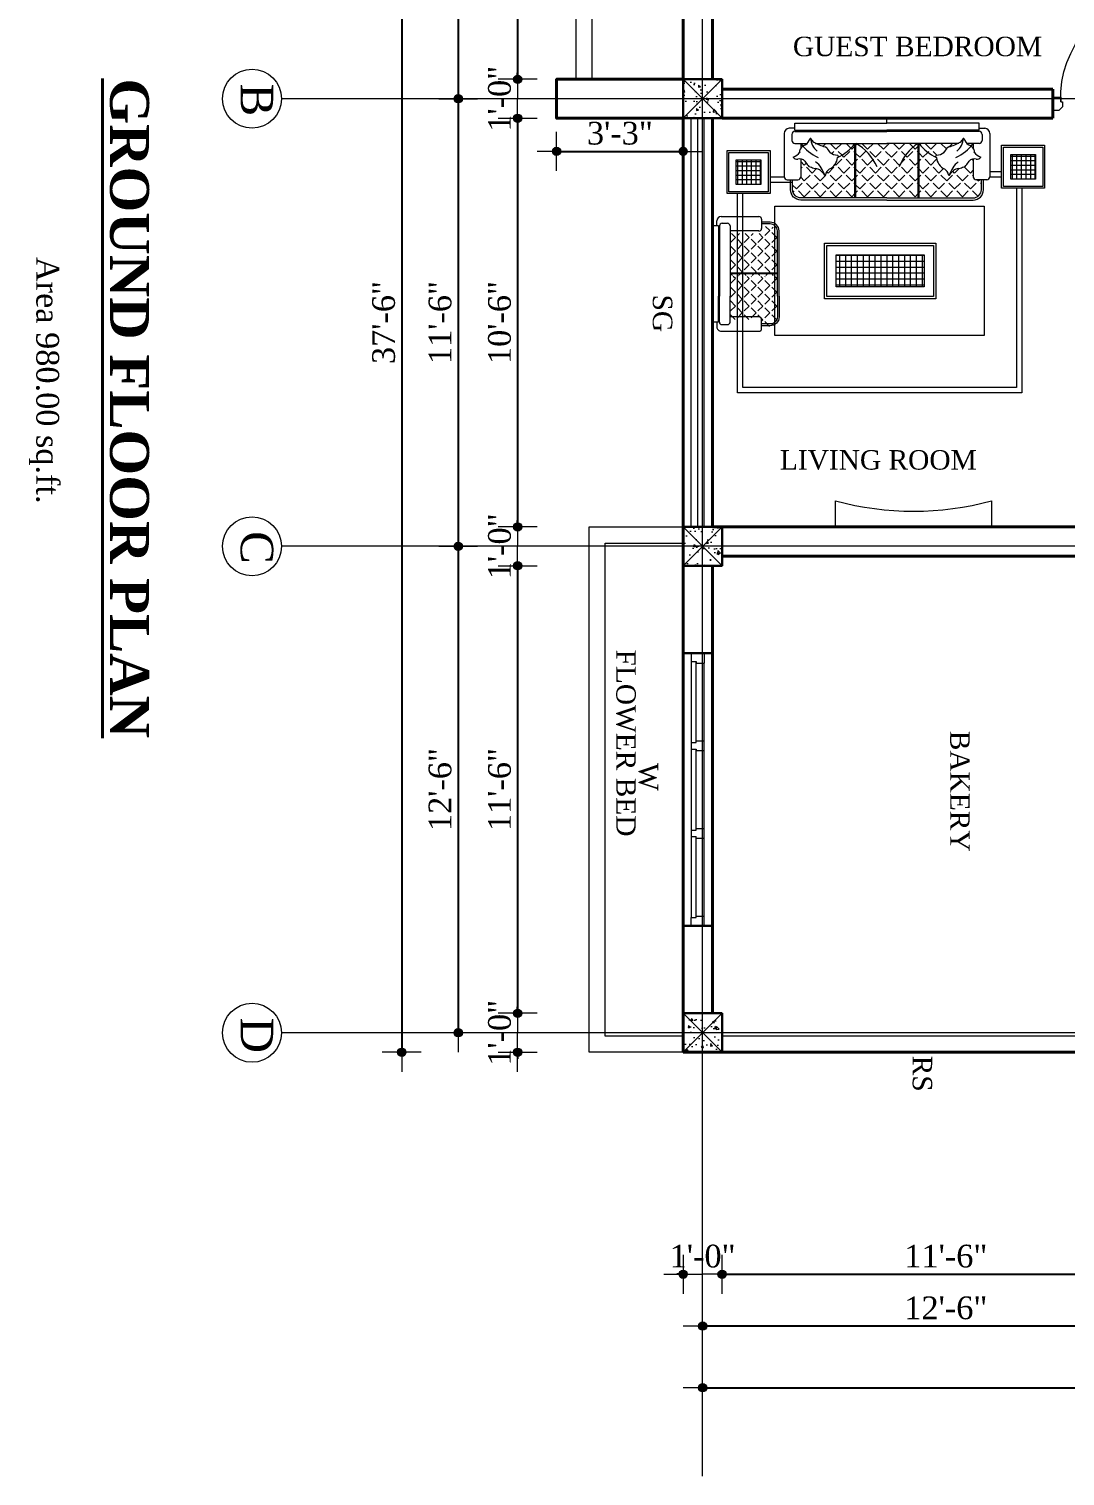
# Model space of a CAD drawing. Header units: inches. Extents: x 897 to 49934, y -34925 to -18564.
# Drawn here: x 3523.9 to 3843.2, y -24612.7 to -24166.5 of the extents above; entities that cross this region are included whole.
import ezdxf

# ---------------------------------------------------------------- set-up
doc = ezdxf.new("R2010")
doc.units = ezdxf.units.IN
doc.header["$LTSCALE"] = 35
doc.header["$MEASUREMENT"] = 0
doc.header["$PDMODE"] = 34
for name, color, linetype, lineweight in [('SES- Door&Window', 21, 'Continuous', 15), ('SES-DIMENSION', 142, 'Continuous', 13), ('SES-Furniture', 45, 'Continuous', 5), ('SES-HACTH', 8, 'Continuous', 13), ('SES-REBARS', 1, 'Continuous', 40), ('SES-Set Back Line', 2, 'Continuous', 15), ('SES-Staircase', 134, 'Continuous', 13), ('SES-TEXT', 3, 'Continuous', 20), ('SES-TitleText', 7, 'Continuous', 40), ('SES-Wall Plan', 6, 'Continuous', 30)]:
    doc.layers.add(name, color=color, linetype=linetype, lineweight=lineweight)
doc.styles.add('7 INCH', font='times.ttf', dxfattribs={"height": 7})
doc.styles.add('SES-ARAIL', font='times.ttf', dxfattribs={"height": 6})
doc.styles.add('SES-Title Text', font='times.ttf', dxfattribs={"height": 10})
doc.linetypes.add('ZIGZAG', pattern='A,0.0001,-0.2,[131,ltypeshp.shx,S=0.2,R=0,X=-0.2,Y=0],-0.4,[131,ltypeshp.shx,S=0.2,R=180,X=0.2,Y=0],-0.2', length=0.8001)
doc.dimstyles.new('7 INCH', dxfattribs={"dimscale": 0, "dimtxt": 7, "dimasz": 1, "dimexe": 2, "dimexo": 9, "dimgap": 2, "dimtad": 1, "dimdec": 0, "dimzin": 3, "dimdsep": 46, "dimlunit": 4, "dimtxsty": '7 INCH', "dimblk": 'DIM', "dimcen": 3, "dimdle": 3, "dimse1": 1, "dimse2": 1, "dimclrd": 256, "dimclre": 256, "dimclrt": 7, "dimadec": 1, "dimazin": 2, "dimtfac": 1, "dimtdec": 0, "dimtix": 1, "dimtofl": 0, "dimtmove": 2, "dimatfit": 3, "dimldrblk": 'ARW', "dimfxl": 2, "dimfrac": 2, "dimtolj": 2, "dimtzin": 0, "dimarcsym": 0})

# ---------------------------------------------------------------- blocks, each defined once
blk = doc.blocks.new('c11')
at = {"layer": 'SES-HACTH', "linetype": 'ByBlock'}
h = blk.add_hatch(dxfattribs=at)
h.set_pattern_fill('AR-CONC', color=256)
h.set_pattern_definition([(50, (-20422.33, 19414.4167), (7.1726018, -0.6275213), [0.75, -8.25]), (355, (-20422.33, 19414.417), (-1.3875133, 7.5219213), [0.6, -6.6]), (100.451444, (-20421.732, 19414.3644), (5.7850885, 6.8943999), [0.637402, -7.0114211]), (46.1842, (-20422.33, 19416.417), (10.6724133, -1.6551928), [1.125, -12.375]), (96.635635, (-20421.441, 19416.279), (9.3466195, 9.741186), [0.9561034, -10.5171376]), (351.184164, (-20422.33, 19416.417), (9.3466195, 9.741186), [0.9, -9.9]), (21, (-20421.33, 19415.9167), (5.9690705, -4.0261889), [0.75, -8.25]), (326, (-20421.33, 19415.917), (2.4331533, 7.2515005), [0.6, -6.6]), (71.451445, (-20420.8325, 19415.581), (8.4022238, 3.2253115), [0.6374019, -7.0114211]), (37.5, (-20422.33, 19414.4167), (0.12159855, 3.32893854), [0, -6.52, 0, -6.7, 0, -6.625]), (7.5, (-20422.33, 19414.4167), (2.63069537, 3.9441171), [0, -3.82, 0, -6.37, 0, -2.525]), (327.5, (-20424.56, 19414.4167), (5.33822436, -0.22554872), [0, -2.5, 0, -7.8, 0, -10.35]), (317.5, (-20425.56, 19414.4167), (5.8318617, 1.0010498), [0, -3.25, 0, -5.18, 0, -7.35])])
h.paths.add_polyline_path([(-6, 6), (-6, -6), (6, -6), (6, 6)])
for p, q in [((-6, 6), (6, -6)), ((6, 6), (-6, -6))]:
    blk.add_line(p, q, dxfattribs=at)
at = {"layer": 'SES-Wall Plan', "linetype": 'ByBlock'}
blk.add_lwpolyline([(-6, 6), (6, 6), (6, -6), (-6, -6)], close=True, dxfattribs=at)
blk = doc.blocks.new('6H')
at = {"layer": 'SES- Door&Window'}
for p, q in [((-78, -2.5), (-75.5, -2.5)), ((-75.5, -2.5), (3.5, -2.5)), ((-75.5, -2.5), (-75.5, -4)), ((-75.5, -4), (-75, -4)), ((-50.5, -4), (-75.5, -4)), ((-75, -4), (-75, -6.5)), ((-51, -4), (-51, -6.5)), ((-50.5, -2.5), (-50.5, -4)), ((-48.5, -2.5), (-48.5, -4)), ((-48.5, -4), (-48, -4)), ((-23.5, -4), (-48.5, -4)), ((-48, -4), (-48, -6.5)), ((-24, -4), (-24, -6.5)), ((-23.5, -4), (-24, -4)), ((-23.5, -2.5), (-23.5, -4)), ((-21.5, -2.5), (-21.5, -4)), ((3, -4), (-21.5, -4)), ((-21, -4), (-21, -6.5)), ((3, -4), (3, -6.5)), ((3.5, -4), (3, -4)), ((6, -2.5), (3.5, -2.5)), ((3.5, -2.5), (3.5, -4)), ((-78, -6.5), (-75, -6.5)), ((3, -6.5), (-75, -6.5)), ((6, -6.5), (3, -6.5))]:
    blk.add_line(p, q, dxfattribs=at)
at = {"layer": 'SES-Wall Plan'}
for p, q in [((-78, -9), (-78, 0)), ((-78, -9), (-78, 0)), ((6, -9), (6, 0))]:
    blk.add_line(p, q, dxfattribs=at)
blk.add_lwpolyline([(6, 0), (-78, 0), (-78, -9), (6, -9)], close=True, dxfattribs=at)
blk = doc.blocks.new('DIM')
at = {"layer": 'SES-DIMENSION'}
h = blk.add_hatch(color=256, dxfattribs=at)
h.paths.add_polyline_path([(0, 1.28), (0, 0), (1.28, 0, 0.414214)])
h.paths.add_polyline_path([(1.28, 0), (0, 0), (0, -1.28, 0.414214)])
h.paths.add_polyline_path([(0, 0), (-1.28, 0, 0.414214), (0, -1.28)])
h.paths.add_polyline_path([(0, 1.28, 0.414214), (-1.28, 0), (0, 0)])
for p, q in [((0, 6), (0, -6)), ((-6, 0), (6, 0))]:
    blk.add_line(p, q, dxfattribs=at)
blk.add_circle((0, 0), 1.28, dxfattribs=at)
blk = doc.blocks.new('*D1210')
at = {"layer": 'Defpoints', "color": 0, "linetype": 'ByBlock', "transparency": 16777216}
for p in [(3725.49, -24043.98), (3674.49, -24181.98), (3725.49, -24181.98)]:
    blk.add_point(p, dxfattribs=at)
at = {"layer": 'SES-DIMENSION', "linetype": 'ByBlock', "lineweight": -2, "transparency": 16777216}
blk.add_line((3674.49, -24044.98), (3674.49, -24180.98), dxfattribs=at)
for p, rotation in [((3674.49, -24043.98), 90), ((3674.49, -24181.98), 270)]:
    blk.add_blockref('DIM', p, dxfattribs=dict(at, rotation=rotation))
at = {"layer": 'SES-DIMENSION', "color": 7, "linetype": 'ByBlock', "transparency": 16777216, "insert": (3668.93, -24112.98), "char_height": 7, "attachment_point": 5, "rotation": 90, "style": '7 INCH'}
blk.add_mtext('\\A2;11\'-6"', dxfattribs=at)
blk = doc.blocks.new('ARW')
at = {"layer": 'SES-DIMENSION'}
blk.add_lwpolyline([(10, 0, 0, 6, 0), (0, 0, 0, 0, 0), (10, 0, 0, 0, 0)], format="xyseb", dxfattribs=at)
blk = doc.blocks.new('*D1211')
at = {"layer": 'Defpoints', "color": 0, "linetype": 'ByBlock', "transparency": 16777216}
for p in [(3725.49, -24181.98), (3674.49, -24193.98), (3725.49, -24193.98)]:
    blk.add_point(p, dxfattribs=at)
at = {"layer": 'SES-DIMENSION', "linetype": 'ByBlock', "lineweight": -2, "transparency": 16777216}
for p, q in [((3674.49, -24180.98), (3674.49, -24179.98)), ((3674.49, -24194.98), (3674.49, -24195.98))]:
    blk.add_line(p, q, dxfattribs=at)
for p, rotation in [((3674.49, -24181.98), 270), ((3674.49, -24193.98), 90)]:
    blk.add_blockref('DIM', p, dxfattribs=dict(at, rotation=rotation))
at = {"layer": 'SES-DIMENSION', "color": 7, "linetype": 'ByBlock', "transparency": 16777216, "insert": (3668.93, -24187.98), "char_height": 7, "attachment_point": 5, "rotation": 90, "style": '7 INCH'}
blk.add_mtext('\\A2;1\'-0"', dxfattribs=at)
blk = doc.blocks.new('*D1212')
at = {"layer": 'Defpoints', "color": 0, "linetype": 'ByBlock', "transparency": 16777216}
for p in [(3725.49, -24193.98), (3674.49, -24319.98), (3728.49, -24319.98)]:
    blk.add_point(p, dxfattribs=at)
at = {"layer": 'SES-DIMENSION', "linetype": 'ByBlock', "lineweight": -2, "transparency": 16777216}
blk.add_line((3674.49, -24194.98), (3674.49, -24318.98), dxfattribs=at)
for p, rotation in [((3674.49, -24193.98), 90), ((3674.49, -24319.98), 270)]:
    blk.add_blockref('DIM', p, dxfattribs=dict(at, rotation=rotation))
at = {"layer": 'SES-DIMENSION', "color": 7, "linetype": 'ByBlock', "transparency": 16777216, "insert": (3668.93, -24256.98), "char_height": 7, "attachment_point": 5, "rotation": 90, "style": '7 INCH'}
blk.add_mtext('\\A2;10\'-6"', dxfattribs=at)
blk = doc.blocks.new('*D1213')
at = {"layer": 'Defpoints', "color": 0, "linetype": 'ByBlock', "transparency": 16777216}
for p in [(3728.49, -24319.98), (3674.49, -24331.98), (3725.49, -24331.98)]:
    blk.add_point(p, dxfattribs=at)
at = {"layer": 'SES-DIMENSION', "linetype": 'ByBlock', "lineweight": -2, "transparency": 16777216}
for p, q in [((3674.49, -24318.98), (3674.49, -24317.98)), ((3674.49, -24332.98), (3674.49, -24333.98))]:
    blk.add_line(p, q, dxfattribs=at)
for p, rotation in [((3674.49, -24319.98), 270), ((3674.49, -24331.98), 90)]:
    blk.add_blockref('DIM', p, dxfattribs=dict(at, rotation=rotation))
at = {"layer": 'SES-DIMENSION', "color": 7, "linetype": 'ByBlock', "transparency": 16777216, "insert": (3668.93, -24325.98), "char_height": 7, "attachment_point": 5, "rotation": 90, "style": '7 INCH'}
blk.add_mtext('\\A2;1\'-0"', dxfattribs=at)
blk = doc.blocks.new('*D1214')
at = {"layer": 'Defpoints', "color": 0, "linetype": 'ByBlock', "transparency": 16777216}
for p in [(3725.49, -24331.98), (3674.49, -24469.98), (3725.49, -24469.98)]:
    blk.add_point(p, dxfattribs=at)
at = {"layer": 'SES-DIMENSION', "linetype": 'ByBlock', "lineweight": -2, "transparency": 16777216}
blk.add_line((3674.49, -24332.98), (3674.49, -24468.98), dxfattribs=at)
for p, rotation in [((3674.49, -24331.98), 90), ((3674.49, -24469.98), 270)]:
    blk.add_blockref('DIM', p, dxfattribs=dict(at, rotation=rotation))
at = {"layer": 'SES-DIMENSION', "color": 7, "linetype": 'ByBlock', "transparency": 16777216, "insert": (3668.93, -24400.98), "char_height": 7, "attachment_point": 5, "rotation": 90, "style": '7 INCH'}
blk.add_mtext('\\A2;11\'-6"', dxfattribs=at)
blk = doc.blocks.new('*D1215')
at = {"layer": 'Defpoints', "color": 0, "linetype": 'ByBlock', "transparency": 16777216}
for p in [(3725.49, -24469.98), (3674.49, -24481.98), (3725.49, -24481.98)]:
    blk.add_point(p, dxfattribs=at)
at = {"layer": 'SES-DIMENSION', "linetype": 'ByBlock', "lineweight": -2, "transparency": 16777216}
for p, q in [((3674.49, -24468.98), (3674.49, -24467.98)), ((3674.49, -24482.98), (3674.49, -24483.98))]:
    blk.add_line(p, q, dxfattribs=at)
for p, rotation in [((3674.49, -24469.98), 270), ((3674.49, -24481.98), 90)]:
    blk.add_blockref('DIM', p, dxfattribs=dict(at, rotation=rotation))
at = {"layer": 'SES-DIMENSION', "color": 7, "linetype": 'ByBlock', "transparency": 16777216, "insert": (3668.93, -24475.98), "char_height": 7, "attachment_point": 5, "rotation": 90, "style": '7 INCH'}
blk.add_mtext('\\A2;1\'-0"', dxfattribs=at)
blk = doc.blocks.new('*D1216')
at = {"layer": 'Defpoints', "color": 0, "linetype": 'ByBlock', "transparency": 16777216}
for p in [(3725.49, -24037.98), (3656.16, -24187.98), (3725.49, -24187.98)]:
    blk.add_point(p, dxfattribs=at)
at = {"layer": 'SES-DIMENSION', "linetype": 'ByBlock', "lineweight": -2, "transparency": 16777216}
blk.add_line((3656.16, -24038.98), (3656.16, -24186.98), dxfattribs=at)
for p, rotation in [((3656.16, -24037.98), 90), ((3656.16, -24187.98), 270)]:
    blk.add_blockref('DIM', p, dxfattribs=dict(at, rotation=rotation))
at = {"layer": 'SES-DIMENSION', "color": 7, "linetype": 'ByBlock', "transparency": 16777216, "insert": (3650.6, -24112.98), "char_height": 7, "attachment_point": 5, "rotation": 90, "style": '7 INCH'}
blk.add_mtext('\\A2;12\'-6"', dxfattribs=at)
blk = doc.blocks.new('*D1217')
at = {"layer": 'Defpoints', "color": 0, "linetype": 'ByBlock', "transparency": 16777216}
for p in [(3725.49, -24187.98), (3656.16, -24325.98), (3725.49, -24325.98)]:
    blk.add_point(p, dxfattribs=at)
at = {"layer": 'SES-DIMENSION', "linetype": 'ByBlock', "lineweight": -2, "transparency": 16777216}
blk.add_line((3656.16, -24188.98), (3656.16, -24324.98), dxfattribs=at)
for p, rotation in [((3656.16, -24187.98), 90), ((3656.16, -24325.98), 270)]:
    blk.add_blockref('DIM', p, dxfattribs=dict(at, rotation=rotation))
at = {"layer": 'SES-DIMENSION', "color": 7, "linetype": 'ByBlock', "transparency": 16777216, "insert": (3650.6, -24256.98), "char_height": 7, "attachment_point": 5, "rotation": 90, "style": '7 INCH'}
blk.add_mtext('\\A2;11\'-6"', dxfattribs=at)
blk = doc.blocks.new('*D1218')
at = {"layer": 'Defpoints', "color": 0, "linetype": 'ByBlock', "transparency": 16777216}
for p in [(3725.49, -24325.98), (3656.16, -24475.98), (3725.49, -24475.98)]:
    blk.add_point(p, dxfattribs=at)
at = {"layer": 'SES-DIMENSION', "linetype": 'ByBlock', "lineweight": -2, "transparency": 16777216}
blk.add_line((3656.16, -24326.98), (3656.16, -24474.98), dxfattribs=at)
for p, rotation in [((3656.16, -24325.98), 90), ((3656.16, -24475.98), 270)]:
    blk.add_blockref('DIM', p, dxfattribs=dict(at, rotation=rotation))
at = {"layer": 'SES-DIMENSION', "color": 7, "linetype": 'ByBlock', "transparency": 16777216, "insert": (3650.6, -24400.98), "char_height": 7, "attachment_point": 5, "rotation": 90, "style": '7 INCH'}
blk.add_mtext('\\A2;12\'-6"', dxfattribs=at)
blk = doc.blocks.new('*D1219')
at = {"layer": 'Defpoints', "color": 0, "linetype": 'ByBlock', "transparency": 16777216}
for p in [(3725.49, -24031.98), (3638.78, -24481.98), (3725.49, -24481.98)]:
    blk.add_point(p, dxfattribs=at)
at = {"layer": 'SES-DIMENSION', "linetype": 'ByBlock', "lineweight": -2, "transparency": 16777216}
blk.add_line((3638.78, -24032.98), (3638.78, -24480.98), dxfattribs=at)
for p, rotation in [((3638.78, -24031.98), 90), ((3638.78, -24481.98), 270)]:
    blk.add_blockref('DIM', p, dxfattribs=dict(at, rotation=rotation))
at = {"layer": 'SES-DIMENSION', "color": 7, "linetype": 'ByBlock', "transparency": 16777216, "insert": (3633.21, -24256.98), "char_height": 7, "attachment_point": 5, "rotation": 90, "style": '7 INCH'}
blk.add_mtext('\\A2;37\'-6"', dxfattribs=at)
blk = doc.blocks.new('*D1239')
at = {"layer": 'Defpoints', "color": 0, "linetype": 'ByBlock', "transparency": 16777216}
for p in [(3725.49, -24481.98), (3737.49, -24481.98), (3737.49, -24550.44)]:
    blk.add_point(p, dxfattribs=at)
at = {"layer": 'SES-DIMENSION', "linetype": 'ByBlock', "lineweight": -2, "transparency": 16777216}
for p, q in [((3724.49, -24550.44), (3723.49, -24550.44)), ((3738.49, -24550.44), (3739.49, -24550.44))]:
    blk.add_line(p, q, dxfattribs=at)
blk.add_blockref('DIM', (3725.49, -24550.44), dxfattribs=at)
at = {"layer": 'SES-DIMENSION', "linetype": 'ByBlock', "lineweight": -2, "transparency": 16777216, "rotation": 180}
blk.add_blockref('DIM', (3737.49, -24550.44), dxfattribs=at)
at = {"layer": 'SES-DIMENSION', "color": 7, "linetype": 'ByBlock', "transparency": 16777216, "insert": (3731.49, -24544.88), "char_height": 7, "attachment_point": 5, "style": '7 INCH'}
blk.add_mtext('\\A2;1\'-0"', dxfattribs=at)
blk = doc.blocks.new('*D1240')
at = {"layer": 'Defpoints', "color": 0, "linetype": 'ByBlock', "transparency": 16777216}
for p in [(3737.49, -24481.98), (3875.38, -24481.98), (3875.38, -24550.44)]:
    blk.add_point(p, dxfattribs=at)
at = {"layer": 'SES-DIMENSION', "linetype": 'ByBlock', "lineweight": -2, "transparency": 16777216}
blk.add_line((3738.49, -24550.44), (3874.38, -24550.44), dxfattribs=at)
at = {"layer": 'SES-DIMENSION', "linetype": 'ByBlock', "lineweight": -2, "transparency": 16777216, "rotation": 180}
blk.add_blockref('DIM', (3737.49, -24550.44), dxfattribs=at)
at = {"layer": 'SES-DIMENSION', "linetype": 'ByBlock', "lineweight": -2, "transparency": 16777216}
blk.add_blockref('DIM', (3875.38, -24550.44), dxfattribs=at)
at = {"layer": 'SES-DIMENSION', "color": 7, "linetype": 'ByBlock', "transparency": 16777216, "insert": (3806.44, -24544.88), "char_height": 7, "attachment_point": 5, "style": '7 INCH'}
blk.add_mtext('\\A2;11\'-6"', dxfattribs=at)
blk = doc.blocks.new('*D1245')
at = {"layer": 'Defpoints', "color": 0, "linetype": 'ByBlock', "transparency": 16777216}
for p in [(3731.49, -24481.98), (3881.38, -24481.98), (3731.49, -24566.41)]:
    blk.add_point(p, dxfattribs=at)
at = {"layer": 'SES-DIMENSION', "linetype": 'ByBlock', "lineweight": -2, "transparency": 16777216}
blk.add_line((3880.38, -24566.41), (3732.49, -24566.41), dxfattribs=at)
at = {"layer": 'SES-DIMENSION', "linetype": 'ByBlock', "lineweight": -2, "transparency": 16777216, "rotation": 180}
blk.add_blockref('DIM', (3731.49, -24566.41), dxfattribs=at)
at = {"layer": 'SES-DIMENSION', "linetype": 'ByBlock', "lineweight": -2, "transparency": 16777216}
blk.add_blockref('DIM', (3881.38, -24566.41), dxfattribs=at)
at = {"layer": 'SES-DIMENSION', "color": 7, "linetype": 'ByBlock', "transparency": 16777216, "insert": (3806.44, -24560.84), "char_height": 7, "attachment_point": 5, "style": '7 INCH'}
blk.add_mtext('\\A2;12\'-6"', dxfattribs=at)
blk = doc.blocks.new('*D1246')
at = {"layer": 'Defpoints', "color": 0, "linetype": 'ByBlock', "transparency": 16777216}
for p in [(3731.49, -24481.98), (4034.27, -24481.98), (4034.27, -24585.43)]:
    blk.add_point(p, dxfattribs=at)
at = {"layer": 'SES-DIMENSION', "linetype": 'ByBlock', "lineweight": -2, "transparency": 16777216}
blk.add_line((3732.49, -24585.43), (4033.27, -24585.43), dxfattribs=at)
at = {"layer": 'SES-DIMENSION', "linetype": 'ByBlock', "lineweight": -2, "transparency": 16777216, "rotation": 180}
blk.add_blockref('DIM', (3731.49, -24585.43), dxfattribs=at)
at = {"layer": 'SES-DIMENSION', "linetype": 'ByBlock', "lineweight": -2, "transparency": 16777216}
blk.add_blockref('DIM', (4034.27, -24585.43), dxfattribs=at)
at = {"layer": 'SES-DIMENSION', "color": 7, "linetype": 'ByBlock', "transparency": 16777216, "insert": (3882.88, -24579.87), "char_height": 7, "attachment_point": 5, "style": '7 INCH'}
blk.add_mtext('\\A2;25\'-3"', dxfattribs=at)
blk = doc.blocks.new('3ls')
at = {"layer": 'SES- Door&Window'}
for p, q in [((-36, -2.5), (-34, -2.5)), ((-34, -2.5), (-33, -3.5)), ((-33, -5), (-33, -3.5)), ((-2, -2.5), (-3, -3.5)), ((-3, -5), (-3, -3.5)), ((0, -2.5), (-2, -2.5)), ((-36, -6.5), (-33.5, -6.5)), ((-33.5, -6.5), (-33.5, -5)), ((-33.5, -5), (-33, -5)), ((-2.5, -5), (-3, -5)), ((-2.5, -6.5), (-2.5, -5)), ((0, -6.5), (-2.5, -6.5))]:
    blk.add_line(p, q, dxfattribs=at)
blk.add_lwpolyline([(-2.5, -6.5), (-2.5, -37.5), (-4, -37.5), (-4, -6.5)], close=True, dxfattribs=at)
blk.add_arc((-2.5, -6.5), 31.04, 177.2298, 267.2298, dxfattribs=at)
at = {"layer": 'SES-Wall Plan', "color": 6, "ltscale": 2}
for p, q in [((-36, -6.5), (-36, -1.5)), ((0, -6.5), (0, -1.5))]:
    blk.add_line(p, q, dxfattribs=at)
blk = doc.blocks.new('*D1248')
at = {"layer": 'Defpoints', "color": 0, "linetype": 'ByBlock', "transparency": 16777216}
for p in [(3686.49, -24193.98), (3725.49, -24193.98), (3725.49, -24204.21)]:
    blk.add_point(p, dxfattribs=at)
at = {"layer": 'SES-DIMENSION', "linetype": 'ByBlock', "lineweight": -2, "transparency": 16777216}
blk.add_line((3687.49, -24204.21), (3724.49, -24204.21), dxfattribs=at)
at = {"layer": 'SES-DIMENSION', "linetype": 'ByBlock', "lineweight": -2, "transparency": 16777216, "rotation": 180}
blk.add_blockref('DIM', (3686.49, -24204.21), dxfattribs=at)
at = {"layer": 'SES-DIMENSION', "linetype": 'ByBlock', "lineweight": -2, "transparency": 16777216}
blk.add_blockref('DIM', (3725.49, -24204.21), dxfattribs=at)
at = {"layer": 'SES-DIMENSION', "color": 7, "linetype": 'ByBlock', "transparency": 16777216, "insert": (3705.99, -24198.65), "char_height": 7, "attachment_point": 5, "style": '7 INCH'}
blk.add_mtext('\\A2;3\'-3"', dxfattribs=at)
blk = doc.blocks.new('*X22')
at = {"color": 0}
for p, q in [((1.494, 2.3), (1.765, 2.3)), ((1.494, 2.25), (1.765, 2.25)), ((1.5, 2.028), (1.5, 2.3)), ((1.55, 2.028), (1.55, 2.3)), ((1.6, 2.028), (1.6, 2.3)), ((1.65, 2.028), (1.65, 2.3)), ((1.7, 2.028), (1.7, 2.3)), ((1.75, 2.028), (1.75, 2.3)), ((1.494, 2.2), (1.765, 2.2)), ((1.494, 2.15), (1.765, 2.15)), ((1.494, 2.1), (1.765, 2.1)), ((1.494, 2.05), (1.765, 2.05))]:
    blk.add_line(p, q, dxfattribs=at)
blk = doc.blocks.new('*X24')
at = {"color": 0}
for p, q in [((-0.931, 2.175), (-0.877, 2.121)), ((-0.778, 2.178), (-0.834, 2.121)), ((-0.778, 2.178), (-0.721, 2.121)), ((-0.622, 2.178), (-0.679, 2.121)), ((-0.622, 2.178), (-0.566, 2.121)), ((-0.467, 2.178), (-0.523, 2.121)), ((-0.467, 2.178), (-0.41, 2.121)), ((-0.351, 2.138), (-0.368, 2.121)), ((-0.311, 2.178), (-0.341, 2.148)), ((-0.311, 2.178), (-0.255, 2.121)), ((-0.156, 2.178), (-0.212, 2.121)), ((-0.156, 2.178), (-0.099, 2.121)), ((0, 2.178), (-0.057, 2.121)), ((0, 2.178), (0.057, 2.121)), ((0.156, 2.178), (0.099, 2.121)), ((0.156, 2.178), (0.212, 2.121)), ((0.27, 2.137), (0.255, 2.121)), ((0.311, 2.178), (0.28, 2.147)), ((0.311, 2.178), (0.368, 2.121)), ((0.467, 2.178), (0.41, 2.121)), ((0.467, 2.178), (0.523, 2.121)), ((0.622, 2.178), (0.566, 2.121)), ((0.622, 2.178), (0.679, 2.121)), ((0.778, 2.178), (0.721, 2.121)), ((0.778, 2.178), (0.834, 2.121)), ((-0.964, 2.053), (-0.955, 2.044)), ((-0.933, 2.022), (-0.944, 2.012)), ((-0.933, 2.022), (-0.923, 2.012)), ((-0.856, 2.1), (-0.912, 2.044)), ((-0.856, 2.1), (-0.799, 2.044)), ((-0.778, 2.022), (-0.834, 1.966)), ((-0.778, 2.022), (-0.721, 1.966)), ((-0.7, 2.1), (-0.757, 2.044)), ((-0.7, 2.1), (-0.643, 2.044)), ((-0.622, 2.022), (-0.679, 1.966)), ((-0.622, 2.022), (-0.566, 1.966)), ((-0.544, 2.1), (-0.601, 2.044)), ((-0.544, 2.1), (-0.488, 2.044)), ((-0.467, 2.022), (-0.523, 1.966)), ((-0.467, 2.022), (-0.41, 1.966)), ((-0.389, 2.1), (-0.445, 2.044)), ((-0.389, 2.1), (-0.351, 2.062)), ((-0.341, 2.052), (-0.332, 2.044)), ((-0.311, 2.022), (-0.341, 1.992)), ((-0.311, 2.022), (-0.255, 1.966)), ((-0.233, 2.1), (-0.29, 2.044)), ((-0.233, 2.1), (-0.177, 2.044)), ((-0.156, 2.022), (-0.212, 1.966)), ((-0.156, 2.022), (-0.099, 1.966)), ((-0.078, 2.1), (-0.134, 2.044)), ((-0.078, 2.1), (-0.021, 2.044)), ((0, 2.022), (-0.057, 1.966)), ((0, 2.022), (0.057, 1.966)), ((0.078, 2.1), (0.021, 2.044)), ((0.078, 2.1), (0.134, 2.044)), ((0.156, 2.022), (0.099, 1.966)), ((0.156, 2.022), (0.212, 1.966)), ((0.233, 2.1), (0.177, 2.044)), ((0.233, 2.1), (0.27, 2.063)), ((0.28, 2.053), (0.29, 2.044)), ((0.311, 2.022), (0.28, 1.991)), ((0.311, 2.022), (0.368, 1.966)), ((0.389, 2.1), (0.332, 2.044)), ((0.389, 2.1), (0.445, 2.044)), ((0.467, 2.022), (0.41, 1.966)), ((0.467, 2.022), (0.523, 1.966)), ((0.544, 2.1), (0.488, 2.044)), ((0.544, 2.1), (0.601, 2.044)), ((0.622, 2.022), (0.566, 1.966)), ((0.622, 2.022), (0.679, 1.966)), ((0.7, 2.1), (0.643, 2.044)), ((0.7, 2.1), (0.757, 2.044)), ((0.778, 2.022), (0.721, 1.966)), ((0.778, 2.022), (0.813, 1.987)), ((0.856, 2.1), (0.799, 2.044)), ((0.856, 2.1), (0.893, 2.063)), ((0.889, 2.134), (0.877, 2.121)), ((-0.883, 1.972), (-0.877, 1.966)), ((-0.856, 1.945), (-0.883, 1.917)), ((-0.856, 1.945), (-0.799, 1.888)), ((-0.7, 1.945), (-0.746, 1.899)), ((-0.7, 1.945), (-0.683, 1.927)), ((-0.544, 1.945), (-0.59, 1.899)), ((-0.544, 1.945), (-0.488, 1.888)), ((-0.467, 1.867), (-0.523, 1.81)), ((-0.467, 1.867), (-0.41, 1.81)), ((-0.389, 1.945), (-0.445, 1.888)), ((-0.389, 1.945), (-0.351, 1.907)), ((-0.351, 1.982), (-0.368, 1.966)), ((-0.341, 1.897), (-0.332, 1.888)), ((-0.311, 1.867), (-0.341, 1.837)), ((-0.311, 1.867), (-0.255, 1.81)), ((-0.233, 1.945), (-0.29, 1.888)), ((-0.233, 1.945), (-0.177, 1.888)), ((-0.156, 1.867), (-0.212, 1.81)), ((-0.156, 1.867), (-0.099, 1.81)), ((-0.078, 1.945), (-0.134, 1.888)), ((-0.078, 1.945), (-0.021, 1.888)), ((0, 1.867), (-0.057, 1.81)), ((0, 1.867), (0.057, 1.81)), ((0.078, 1.945), (0.021, 1.888)), ((0.078, 1.945), (0.134, 1.888)), ((0.156, 1.867), (0.099, 1.81)), ((0.156, 1.867), (0.212, 1.81)), ((0.233, 1.945), (0.177, 1.888)), ((0.233, 1.945), (0.27, 1.908)), ((0.27, 1.981), (0.255, 1.966)), ((0.28, 1.898), (0.29, 1.888)), ((0.311, 1.867), (0.28, 1.836)), ((0.311, 1.867), (0.368, 1.81)), ((0.389, 1.945), (0.332, 1.888)), ((0.389, 1.945), (0.445, 1.888)), ((0.467, 1.867), (0.41, 1.81)), ((0.467, 1.867), (0.475, 1.859)), ((0.544, 1.945), (0.488, 1.888)), ((0.544, 1.945), (0.557, 1.932)), ((0.7, 1.945), (0.658, 1.902)), ((0.7, 1.945), (0.757, 1.888)), ((0.778, 1.867), (0.759, 1.848)), ((0.778, 1.867), (0.812, 1.832)), ((0.812, 1.901), (0.799, 1.888)), ((-0.883, 1.817), (-0.877, 1.81)), ((-0.581, 1.753), (-0.601, 1.733)), ((-0.526, 1.77), (-0.488, 1.732)), ((-0.467, 1.711), (-0.523, 1.655)), ((-0.467, 1.711), (-0.41, 1.655)), ((-0.436, 1.742), (-0.445, 1.732)), ((-0.389, 1.789), (-0.436, 1.742)), ((-0.389, 1.789), (-0.351, 1.751)), ((-0.351, 1.827), (-0.368, 1.81)), ((-0.341, 1.741), (-0.332, 1.732)), ((-0.311, 1.711), (-0.341, 1.681)), ((-0.311, 1.711), (-0.255, 1.655)), ((-0.233, 1.789), (-0.29, 1.732)), ((-0.233, 1.789), (-0.177, 1.732)), ((-0.156, 1.711), (-0.212, 1.655)), ((-0.156, 1.711), (-0.099, 1.655)), ((-0.078, 1.789), (-0.134, 1.732)), ((-0.078, 1.789), (-0.021, 1.732)), ((0, 1.711), (-0.057, 1.655)), ((0, 1.711), (0.057, 1.655)), ((0.078, 1.789), (0.021, 1.732)), ((0.078, 1.789), (0.134, 1.732)), ((0.156, 1.711), (0.099, 1.655)), ((0.156, 1.711), (0.212, 1.655)), ((0.233, 1.789), (0.177, 1.732)), ((0.233, 1.789), (0.27, 1.752)), ((0.27, 1.826), (0.255, 1.81)), ((0.28, 1.742), (0.29, 1.732)), ((0.311, 1.711), (0.28, 1.68)), ((0.311, 1.711), (0.32, 1.702)), ((0.389, 1.789), (0.332, 1.732)), ((0.389, 1.789), (0.407, 1.77)), ((0.407, 1.77), (0.445, 1.732)), ((0.467, 1.711), (0.41, 1.655)), ((0.467, 1.711), (0.523, 1.655)), ((0.509, 1.753), (0.488, 1.732)), ((-0.724, 1.657), (-0.721, 1.655)), ((-0.647, 1.687), (-0.679, 1.655)), ((-0.619, 1.708), (-0.566, 1.655)), ((-0.358, 1.664), (-0.368, 1.655)), ((-0.351, 1.671), (-0.358, 1.664)), ((0.27, 1.67), (0.255, 1.655)), ((0.32, 1.702), (0.368, 1.655)), ((0.592, 1.681), (0.566, 1.655))]:
    blk.add_line(p, q, dxfattribs=at)
blk = doc.blocks.new('*X25')
at = {"color": 0}
for p, q in [((1.519, 2.9), (2.264, 2.9)), ((1.519, 2.85), (2.264, 2.85)), ((1.55, 2.632), (1.55, 2.904)), ((1.6, 2.632), (1.6, 2.904)), ((1.65, 2.632), (1.65, 2.904)), ((1.7, 2.632), (1.7, 2.904)), ((1.75, 2.632), (1.75, 2.904)), ((1.8, 2.632), (1.8, 2.904)), ((1.85, 2.632), (1.85, 2.904)), ((1.9, 2.632), (1.9, 2.904)), ((1.95, 2.632), (1.95, 2.904)), ((2, 2.632), (2, 2.904)), ((2.05, 2.632), (2.05, 2.904)), ((2.1, 2.632), (2.1, 2.904)), ((2.15, 2.632), (2.15, 2.904)), ((2.2, 2.632), (2.2, 2.904)), ((2.25, 2.632), (2.25, 2.904)), ((1.519, 2.8), (2.264, 2.8)), ((1.519, 2.75), (2.264, 2.75)), ((1.519, 2.7), (2.264, 2.7)), ((1.519, 2.65), (2.264, 2.65))]:
    blk.add_line(p, q, dxfattribs=at)
blk = doc.blocks.new('*X23')
at = {"color": 0}
for p, q in [((-0.389, 3.811), (-0.433, 3.856)), ((-0.433, 3.767), (-0.41, 3.79)), ((-0.389, 3.811), (-0.332, 3.868)), ((-0.311, 3.734), (-0.368, 3.79)), ((-0.311, 3.734), (-0.255, 3.79)), ((-0.233, 3.811), (-0.29, 3.868)), ((-0.233, 3.811), (-0.177, 3.868)), ((-0.156, 3.734), (-0.212, 3.79)), ((-0.156, 3.734), (-0.099, 3.79)), ((-0.078, 3.811), (-0.134, 3.868)), ((-0.078, 3.811), (-0.021, 3.868)), ((0, 3.734), (-0.057, 3.79)), ((0, 3.734), (0.043, 3.777)), ((0.043, 3.846), (0.021, 3.868)), ((0.078, 3.811), (0.053, 3.836)), ((0.053, 3.787), (0.057, 3.79)), ((0.078, 3.811), (0.134, 3.868)), ((0.156, 3.734), (0.099, 3.79)), ((0.156, 3.734), (0.212, 3.79)), ((0.233, 3.811), (0.177, 3.868)), ((0.233, 3.811), (0.29, 3.868)), ((0.311, 3.734), (0.255, 3.79)), ((0.311, 3.734), (0.368, 3.79)), ((0.389, 3.811), (0.332, 3.868)), ((0.389, 3.811), (0.445, 3.868)), ((0.467, 3.734), (0.41, 3.79)), ((0.467, 3.734), (0.523, 3.79)), ((0.54, 3.816), (0.488, 3.868)), ((-0.389, 3.656), (-0.433, 3.7)), ((-0.433, 3.611), (-0.41, 3.635)), ((-0.389, 3.656), (-0.332, 3.712)), ((-0.311, 3.578), (-0.368, 3.635)), ((-0.311, 3.578), (-0.255, 3.635)), ((-0.233, 3.656), (-0.29, 3.712)), ((-0.233, 3.656), (-0.177, 3.712)), ((-0.156, 3.578), (-0.212, 3.635)), ((-0.156, 3.578), (-0.099, 3.635)), ((-0.078, 3.656), (-0.134, 3.712)), ((-0.078, 3.656), (-0.021, 3.712)), ((0, 3.578), (-0.057, 3.635)), ((0, 3.578), (0.043, 3.621)), ((0.043, 3.69), (0.021, 3.712)), ((0.078, 3.656), (0.053, 3.68)), ((0.053, 3.631), (0.057, 3.635)), ((0.078, 3.656), (0.134, 3.712)), ((0.156, 3.578), (0.099, 3.635)), ((0.156, 3.578), (0.212, 3.635)), ((0.233, 3.656), (0.177, 3.712)), ((0.233, 3.656), (0.29, 3.712)), ((0.311, 3.578), (0.255, 3.635)), ((0.311, 3.578), (0.368, 3.635)), ((0.389, 3.656), (0.332, 3.712)), ((0.389, 3.656), (0.445, 3.712)), ((0.467, 3.578), (0.41, 3.635)), ((0.467, 3.578), (0.523, 3.635)), ((0.54, 3.661), (0.488, 3.712)), ((-0.467, 3.422), (-0.514, 3.47)), ((-0.467, 3.422), (-0.41, 3.479)), ((-0.389, 3.5), (-0.433, 3.545)), ((-0.389, 3.5), (-0.332, 3.557)), ((-0.311, 3.422), (-0.368, 3.479)), ((-0.311, 3.422), (-0.255, 3.479)), ((-0.233, 3.5), (-0.29, 3.557)), ((-0.233, 3.5), (-0.177, 3.557)), ((-0.156, 3.422), (-0.212, 3.479)), ((-0.156, 3.422), (-0.099, 3.479)), ((-0.078, 3.5), (-0.134, 3.557)), ((-0.078, 3.5), (-0.021, 3.557)), ((0, 3.422), (-0.057, 3.479)), ((0, 3.422), (0.043, 3.466)), ((0.043, 3.535), (0.021, 3.557)), ((0.078, 3.5), (0.053, 3.525)), ((0.053, 3.476), (0.057, 3.479)), ((0.078, 3.5), (0.134, 3.557)), ((0.156, 3.422), (0.099, 3.479)), ((0.156, 3.422), (0.212, 3.479)), ((0.233, 3.5), (0.177, 3.557)), ((0.233, 3.5), (0.29, 3.557)), ((0.311, 3.422), (0.255, 3.479)), ((0.311, 3.422), (0.368, 3.479)), ((0.389, 3.5), (0.332, 3.557)), ((0.389, 3.5), (0.445, 3.557)), ((0.467, 3.422), (0.41, 3.479)), ((0.467, 3.422), (0.523, 3.479)), ((0.544, 3.5), (0.488, 3.557)), ((0.544, 3.5), (0.561, 3.516)), ((0.62, 3.425), (0.566, 3.479)), ((-0.506, 3.383), (-0.488, 3.401)), ((-0.389, 3.345), (-0.445, 3.401)), ((-0.389, 3.345), (-0.332, 3.401)), ((-0.233, 3.345), (-0.29, 3.401)), ((-0.233, 3.345), (-0.177, 3.401)), ((-0.078, 3.345), (-0.134, 3.401)), ((-0.078, 3.345), (-0.021, 3.401)), ((0.043, 3.379), (0.021, 3.401)), ((0.078, 3.345), (0.053, 3.369)), ((0.078, 3.345), (0.134, 3.401)), ((0.233, 3.345), (0.177, 3.401)), ((0.233, 3.345), (0.29, 3.401)), ((0.389, 3.345), (0.332, 3.401)), ((0.389, 3.345), (0.445, 3.401)), ((0.544, 3.345), (0.488, 3.401)), ((0.544, 3.345), (0.601, 3.401))]:
    blk.add_line(p, q, dxfattribs=at)
blk = doc.blocks.new('A$C1D4C06E2')
at = {"layer": 'SES-Furniture'}
for p, q in [((0.708, 1.36), (2.773, 1.36)), ((2.152, 1.36), (2.773, 1.36)), ((2.773, 1.36), (2.772, -1.509)), ((0.708, 1.306), (2.719, 1.306)), ((2.152, 1.306), (2.719, 1.306)), ((2.719, 1.306), (2.719, -1.455)), ((0.153, 1.037), (0.591, 1.037)), ((0.538, 1.037), (0.538, 1.157)), ((0.592, 1.037), (0.592, 1.157)), ((0.05, 0.931), (0.05, 0)), ((0.122, 0.931), (0.05, 0.931)), ((0.101, 0.931), (0.101, 0.986)), ((0.122, 0.931), (0.122, 0)), ((0.122, 0.908), (0.133, 0.908)), ((0.133, 0.929), (0.133, 0)), ((0.163, 0.96), (0.224, 0.96)), ((0.255, 0.929), (0.255, 0.805)), ((0.622, 1.007), (0.622, 0.9)), ((0.888, -1.131), (0.888, 0.982)), ((0.888, 0.982), (2.195, 0.982)), ((2.195, 0.982), (2.195, -1.131)), ((0.255, 0.87), (0.306, 0.87)), ((0.413, 0.87), (0.591, 0.87)), ((0.255, 0.724), (0.255, 0)), ((0.805, 0.324), (0.255, 0.324)), ((0.805, 0.314), (0.255, 0.314)), ((0.05, -0.931), (0.05, 0)), ((0.122, -0.931), (0.122, 0)), ((0.133, -0.929), (0.133, 0)), ((0.255, -0.724), (0.255, 0)), ((0.805, -0.314), (0.255, -0.314)), ((0.805, -0.324), (0.255, -0.324)), ((0.255, -0.929), (0.255, -0.805)), ((0.255, -0.87), (0.306, -0.87)), ((0.413, -0.87), (0.591, -0.87)), ((0.122, -0.931), (0.05, -0.931)), ((0.101, -0.931), (0.101, -0.986)), ((0.122, -0.908), (0.133, -0.908)), ((0.163, -0.96), (0.224, -0.96)), ((0.622, -1.007), (0.622, -0.9)), ((0.646, -1.18), (0.646, -0.965)), ((0.153, -1.037), (0.591, -1.037)), ((0.592, -1.18), (0.592, -1.037)), ((2.195, -1.131), (0.888, -1.131)), ((1.564, -1.106), (1.564, -1.584)), ((1.573, -1.106), (1.573, -1.584)), ((0.994, -1.673), (0.994, -1.292)), ((1.02, -1.265), (1.113, -1.265)), ((1.139, -1.292), (1.139, -1.584)), ((2.006, -1.292), (2.006, -1.584)), ((2.125, -1.265), (2.033, -1.265)), ((2.152, -1.673), (2.152, -1.292)), ((2.719, -1.455), (0.762, -1.455)), ((2.772, -1.509), (0.762, -1.509)), ((1.088, -1.584), (1.196, -1.584)), ((1.196, -1.584), (1.796, -1.584)), ((1.95, -1.584), (1.796, -1.584)), ((2.058, -1.584), (1.95, -1.584)), ((1.086, -1.718), (1.038, -1.718)), ((1.061, -1.664), (1.061, -1.611)), ((1.086, -1.7), (1.796, -1.7)), ((1.086, -1.7), (1.086, -1.762)), ((1.088, -1.69), (1.796, -1.69)), ((1.106, -1.7), (1.106, -1.69)), ((2.058, -1.69), (1.796, -1.69)), ((2.059, -1.7), (1.796, -1.7)), ((2.04, -1.7), (2.04, -1.69)), ((2.059, -1.7), (2.059, -1.762)), ((2.059, -1.718), (2.107, -1.718)), ((2.084, -1.664), (2.084, -1.611)), ((1.086, -1.762), (1.796, -1.762)), ((2.059, -1.762), (1.796, -1.762))]:
    blk.add_line(p, q, dxfattribs=at)
at = {"layer": 'SES-Furniture', "linetype": 'Continuous'}
blk.add_line((0.05, 0), (0, 0), dxfattribs=at)
at = {"layer": 'SES-Furniture'}
for points in [[(0.708, 1.591), (0.708, 1.157), (0.273, 1.157), (0.273, 1.591), (0.708, 1.591)], [(1.261, -0.632), (1.261, 0.493), (1.823, 0.493), (1.823, -0.632), (1.261, -0.632)], [(0.826, 0), (0.826, 0.324)], [(0.826, 0), (0.826, -0.324)], [(0.762, -1.18), (0.762, -1.614), (0.327, -1.614), (0.327, -1.18), (0.762, -1.18)]]:
    blk.add_lwpolyline(points, dxfattribs=at)
for points in [[(0.69, 1.572), (0.69, 1.175), (0.291, 1.175), (0.291, 1.572)], [(0.616, 1.498), (0.616, 1.249), (0.365, 1.249), (0.365, 1.498)], [(1.284, -0.608), (1.284, 0.469), (1.799, 0.469), (1.799, -0.608)], [(1.38, -0.513), (1.38, 0.374), (1.704, 0.374), (1.704, -0.513)], [(0.744, -1.199), (0.744, -1.596), (0.345, -1.596), (0.345, -1.199)], [(0.67, -1.272), (0.67, -1.522), (0.419, -1.522), (0.419, -1.272)]]:
    blk.add_lwpolyline(points, close=True, dxfattribs=at)
for points in [[(0.826, 0.324), (0.826, 0.87, 0.414214), (0.723, 0.973), (0.622, 0.973)], [(0.805, 0), (0.805, 0.87, 0.414214), (0.723, 0.952), (0.622, 0.952)], [(0.805, 0), (0.805, -0.87, -0.414214), (0.723, -0.952), (0.622, -0.952)], [(0.826, -0.324), (0.826, -0.87, -0.414214), (0.723, -0.973), (0.622, -0.973)], [(1.796, -1.089), (1.139, -1.089, 0.414214), (1.05, -1.178), (1.05, -1.265)], [(1.796, -1.106), (1.139, -1.106, 0.414214), (1.068, -1.178), (1.068, -1.265)], [(1.796, -1.089), (2.007, -1.089, -0.414214), (2.096, -1.178), (2.096, -1.265)], [(1.796, -1.106), (2.007, -1.106, -0.414214), (2.078, -1.178), (2.078, -1.265)]]:
    blk.add_lwpolyline(points, format="xyb", dxfattribs=at)
for centre, radius, start, end in [((0.153, 0.986), 0.0513, 90, 180), ((0.591, 1.007), 0.0308, 0, 90), ((0.163, 0.929), 0.0308, 90, 180), ((0.224, 0.929), 0.0308, 0, 90), ((0.332, 0.857), 0.0264, 61.129, 132.0072), ((0.207, 1.033), 0.206, 311.897, 335.143), ((0.366, 0.909), 0.0474, 348.3061, 52.5678), ((0.496, 0.886), 0.0849, 170.7535, 222.4592), ((0.591, 0.9), 0.0308, 270, 0), ((0.211, 0.772), 0.00687, 103.7372, 243.7943), ((0.17, 0.549), 0.227, 43.5823, 81.4801), ((0.154, 0.657), 0.121, 43.114, 63.7943), ((0.186, 0.874), 0.0978, 283.7372, 327.2755), ((0.236, 0.737), 0.00687, 21.0414, 35.0776), ((-0.582, 0.34), 0.917, 18.1054, 25.8361), ((-0.003, 0.515), 0.439, 24.2853, 53.9672), ((0.392, 0.764), 0.137, 124.5257, 155.2684), ((0.27, 0.559), 0.315, 48.6573, 58.7587), ((0.456, 0.766), 0.0372, 16.5991, 53.5562), ((0.198, 0.661), 0.315, 11.3965, 21.4979), ((0.325, 0.635), 0.0372, 196.5991, 233.5562), ((0.511, 0.842), 0.315, 228.6573, 238.7587), ((0.659, 0.901), 0.285, 219.4578, 253.2413), ((0.626, 0.743), 0.121, 189.7041, 243.7943), ((0.595, 0.527), 0.0978, 103.7372, 147.2755), ((0.57, 0.629), 0.00687, 283.7372, 63.7943), ((-0.003, 0.679), 0.439, 306.0328, 335.7147), ((0.241, 0.492), 0.133, 3.6053, 37.2168), ((0.384, 0.501), 0.0103, 183.6053, 318.1806), ((0.423, 0.467), 0.0414, 127.1406, 138.1806), ((0.386, 0.636), 0.137, 274.8868, 305.6295), ((0.388, 0.637), 0.137, 304.5257, 335.2684), ((0.66, 0.574), 0.482, 212.7357, 249.3664), ((0.696, -0.564), 0.507, 113.9214, 150.4355), ((-0.003, -0.679), 0.439, 24.2853, 53.9672), ((0.511, -0.842), 0.315, 121.2413, 131.3427), ((0.241, -0.492), 0.133, 322.7832, 356.3947), ((0.384, -0.501), 0.0103, 41.8194, 176.3947), ((0.423, -0.467), 0.0414, 221.8194, 232.8594), ((0.386, -0.636), 0.137, 54.3705, 85.1132), ((0.388, -0.637), 0.137, 24.7316, 55.4743), ((0.595, -0.527), 0.0978, 212.7245, 256.2628), ((0.17, -0.549), 0.227, 278.5199, 316.4177), ((-0.582, -0.34), 0.917, 334.1639, 341.8946), ((-0.003, -0.515), 0.439, 306.0328, 335.7147), ((0.325, -0.635), 0.0372, 126.4438, 163.4009), ((0.659, -0.901), 0.285, 106.7587, 140.5422), ((0.198, -0.661), 0.315, 338.5021, 348.6035), ((0.626, -0.743), 0.121, 116.2057, 170.2959), ((0.57, -0.629), 0.00687, 296.2057, 76.2628), ((0.211, -0.772), 0.00687, 116.2057, 256.2628), ((0.154, -0.657), 0.121, 296.2057, 316.886), ((0.186, -0.874), 0.0978, 32.7245, 76.2628), ((0.236, -0.737), 0.00687, 324.9224, 338.9586), ((0.392, -0.764), 0.137, 204.7316, 235.4743), ((0.332, -0.857), 0.0264, 227.9928, 298.871), ((0.496, -0.886), 0.0849, 137.5408, 189.2465), ((0.27, -0.559), 0.315, 301.2413, 311.3427), ((0.456, -0.766), 0.0372, 306.4438, 343.4009), ((0.591, -0.9), 0.0308, 0, 90), ((0.153, -0.986), 0.0513, 180, 270), ((0.163, -0.929), 0.0308, 180, 270), ((0.224, -0.929), 0.0308, 270, 0), ((0.207, -1.033), 0.206, 24.857, 48.103), ((0.366, -0.909), 0.0474, 307.4322, 11.6939), ((0.591, -1.007), 0.0308, 270, 0), ((1.02, -1.292), 0.0267, 90, 180), ((1.113, -1.292), 0.0267, 0, 90), ((2.033, -1.292), 0.0267, 90, 180), ((2.125, -1.292), 0.0267, 0, 90), ((1.088, -1.611), 0.0267, 90, 180), ((2.058, -1.611), 0.0267, 0, 90), ((1.038, -1.673), 0.0446, 180, 270), ((1.088, -1.664), 0.0267, 180, 270), ((2.058, -1.664), 0.0267, 270, 0), ((2.107, -1.673), 0.0446, 270, 0)]:
    blk.add_arc(centre, radius, start, end, dxfattribs=at)
at = {"layer": 'SES-Furniture', "extrusion": (0, 0, -1), "xscale": -0.9216000000000122, "yscale": 0.9216000000000122, "zscale": -0.9216000000000122, "rotation": 90}
for p in [(1.504, 2.875), (1.45, 0.104)]:
    blk.add_blockref('*X22', p, dxfattribs=at)
at = {"layer": 'SES-Furniture'}
for name, p, xscale, yscale, zscale, rotation in [('*X24', (-1.442, -0.036), 1.02600000000001, 1.02600000000001, 1.02600000000001, 270), ('*X25', (4.837, -2.321), 1.190537976974554, 1.190537976974554, 1.190537976974554, 90), ('*X23', (1.55, 1.867), -0.8910000000000196, 0.8910000000000196, 0.8910000000000196, 180)]:
    blk.add_blockref(name, p, dxfattribs=dict(at, xscale=xscale, yscale=yscale, zscale=zscale, rotation=rotation))

msp = doc.modelspace()

# ---------------------------------------------------------------- linework, layer by layer
at = {"layer": 'SES- Door&Window', "linetype": 'ZIGZAG', "ltscale": 0.25}
msp.add_line((3737.49, -24476.88), (3875.38, -24476.88), dxfattribs=at)
at = {"layer": 'SES- Door&Window', "linetype": 'ByBlock'}
for points in [[(3727.99, -24319.98), (3727.99, -24193.98)], [(3729.99, -24319.98), (3729.99, -24193.98)], [(3731.99, -24319.98), (3731.99, -24193.98)]]:
    msp.add_lwpolyline(points, dxfattribs=at)
at = {"layer": 'SES-DIMENSION'}
for centre in [(3592.64, -24187.98), (3592.64, -24325.98), (3592.64, -24475.98)]:
    msp.add_circle(centre, 9.09, dxfattribs=at)
at = {"layer": 'SES-Furniture', "linetype": 'ByBlock'}
msp.add_lwpolyline([(3820.48, -24311.98), (3820.48, -24319.98), (3772.48, -24319.98), (3772.48, -24311.98)], dxfattribs=at)
msp.add_arc((3796.48, -24223.28), 91.89, 254.8604, 285.1396, dxfattribs=at)
at = {"layer": 'SES-REBARS', "color": 6, "linetype": 'ByBlock'}
for p, q in [((3725.49, -24181.98), (3725.49, -24031.98)), ((3734.49, -24181.98), (3734.49, -24040.98)), ((3839.38, -24184.98), (3737.49, -24184.98)), ((3839.38, -24193.98), (3839.38, -24184.98)), ((3725.49, -24481.98), (3725.49, -24193.98)), ((3734.49, -24319.98), (3734.49, -24193.98)), ((3839.38, -24193.98), (3737.49, -24193.98)), ((3734.49, -24319.98), (3875.38, -24319.98)), ((3737.49, -24328.98), (3875.38, -24328.98)), ((3734.49, -24469.98), (3734.49, -24331.98)), ((3725.49, -24481.98), (3939.83, -24481.98))]:
    msp.add_line(p, q, dxfattribs=at)
msp.add_lwpolyline([(3725.49, -24181.98), (3686.49, -24181.98), (3686.49, -24193.98), (3725.49, -24193.98)], dxfattribs=at)
at = {"layer": 'SES-Set Back Line'}
for p, q in [((3731.49, -24612.66), (3731.49, -23941.52)), ((4137.03, -24187.98), (3601.74, -24187.98)), ((4137.03, -24325.98), (3601.74, -24325.98)), ((4137.03, -24475.98), (3601.74, -24475.98))]:
    msp.add_line(p, q, dxfattribs=at)
at = {"layer": 'SES-Staircase', "linetype": 'ByBlock'}
for points in [[(3692.49, -24181.98), (3692.49, -24031.98), (3725.49, -24031.98)], [(3697.49, -24181.98), (3697.49, -24036.98), (3725.49, -24036.98)], [(3725.49, -24481.98), (3696.49, -24481.98), (3696.49, -24319.98), (3725.49, -24319.98)], [(3725.49, -24476.98), (3701.49, -24476.98), (3701.49, -24324.98), (3725.49, -24324.98)]]:
    msp.add_lwpolyline(points, dxfattribs=at)
at = {"layer": 'SES-Wall Plan', "linetype": 'ByBlock'}
for points in [[(3725.49, -24193.98), (3734.49, -24193.98)], [(3734.49, -24319.98), (3725.49, -24319.98)]]:
    msp.add_lwpolyline(points, dxfattribs=at)

# ---------------------------------------------------------------- block references
at = {"layer": 'SES-Furniture', "xscale": 30.53571428571428, "yscale": 30.53571428571428, "zscale": 30.53571428571428, "rotation": 270}
msp.add_blockref('A$C1D4C06E2', (3788.3, -24193.98), dxfattribs=at)
at = {"layer": 'SES-HACTH', "ltscale": 2, "xscale": -1}
for name, p, rotation in [('3ls', (3875.38, -24193.98), 180), ('6H', (3725.49, -24436.98), 90)]:
    msp.add_blockref(name, p, dxfattribs=dict(at, rotation=rotation))
at = {"layer": 'SES-REBARS', "linetype": 'ByBlock', "rotation": 270}
for p in [(3731.49, -24187.98), (3731.49, -24325.98), (3731.49, -24475.98)]:
    msp.add_blockref('c11', p, dxfattribs=at)

# ---------------------------------------------------------------- texts
at = {"layer": 'SES-TEXT', "ltscale": 2, "style": 'SES-ARAIL'}
for s, p in [('GUEST BEDROOM', (3759.3, -24174.86)), ('LIVING ROOM', (3755.29, -24302.33))]:
    msp.add_text(s, height=6, dxfattribs=at).set_placement(p)
for s, height, p in [('B', 10, (3589.16, -24183.31)), ('C', 10, (3589.16, -24321.31)), ('FLOWER BED', 6, (3704.89, -24357.81)), ('W', 6, (3711.8, -24392.83)), ('D', 10, (3589.16, -24471.31)), ('RS', 6, (3796.22, -24483.06))]:
    msp.add_text(s, height=height, rotation=270, dxfattribs=at).set_placement(p)
at = {"layer": 'SES-TEXT', "char_height": 6, "attachment_point": 1, "rotation": 270, "style": 'SES-ARAIL'}
for s, insert, width in [('SG', (3722.15, -24248.35), 44.2055), ('BAKERY', (3813.77, -24382.86), 106.1211)]:
    msp.add_mtext(s, dxfattribs=dict(at, insert=insert, width=width))
at = {"layer": 'SES-TitleText', "style": 'SES-ARAIL'}
msp.add_text('Area 980.00 sq.ft.', height=7, rotation=270, dxfattribs=at).set_placement((3526.17, -24236.76))
at = {"layer": 'SES-TitleText', "insert": (3560.91, -24181.71), "char_height": 12, "width": 233, "attachment_point": 1, "rotation": 270, "style": 'SES-Title Text'}
msp.add_mtext('{\\fTimes New Roman|b1|i0|c0|p18;\\LGROUND FLOOR PLAN}', dxfattribs=at)

# ---------------------------------------------------------------- dimensions: what is measured, and where the dimension line sits
at = {"layer": 'SES-DIMENSION', "linetype": 'ByBlock'}
for base, p1, p2, picture, middle in [((3638.78, -24481.98), (3725.49, -24031.98), (3725.49, -24481.98), '*D1219', (3633.21, -24256.98)), ((3656.16, -24187.98), (3725.49, -24037.98), (3725.49, -24187.98), '*D1216', (3650.6, -24112.98)), ((3674.49, -24181.98), (3725.49, -24043.98), (3725.49, -24181.98), '*D1210', (3668.93, -24112.98)), ((3674.49, -24193.98), (3725.49, -24181.98), (3725.49, -24193.98), '*D1211', (3668.93, -24187.98)), ((3656.16, -24325.98), (3725.49, -24187.98), (3725.49, -24325.98), '*D1217', (3650.6, -24256.98)), ((3674.49, -24319.98), (3725.49, -24193.98), (3728.49, -24319.98), '*D1212', (3668.93, -24256.98)), ((3674.49, -24331.98), (3728.49, -24319.98), (3725.49, -24331.98), '*D1213', (3668.93, -24325.98)), ((3656.16, -24475.98), (3725.49, -24325.98), (3725.49, -24475.98), '*D1218', (3650.6, -24400.98)), ((3674.49, -24469.98), (3725.49, -24331.98), (3725.49, -24469.98), '*D1214', (3668.93, -24400.98)), ((3674.49, -24481.98), (3725.49, -24469.98), (3725.49, -24481.98), '*D1215', (3668.93, -24475.98))]:
    dim = msp.add_linear_dim(base=base, p1=p1, p2=p2, angle=270, dimstyle='7 INCH', override={"dimscale": 1}, dxfattribs=at)
    dim.commit()
    dim.dimension.update_dxf_attribs({"geometry": picture, "text_midpoint": middle})
for base, p1, p2, picture, middle in [((3725.49, -24204.21), (3686.49, -24193.98), (3725.49, -24193.98), '*D1248', (3705.99, -24198.65)), ((3737.49, -24550.44), (3725.49, -24481.98), (3737.49, -24481.98), '*D1239', (3731.49, -24544.88)), ((3731.49, -24566.41), (3881.38, -24481.98), (3731.49, -24481.98), '*D1245', (3806.44, -24560.84)), ((4034.27, -24585.43), (3731.49, -24481.98), (4034.27, -24481.98), '*D1246', (3882.88, -24579.87)), ((3875.38, -24550.44), (3737.49, -24481.98), (3875.38, -24481.98), '*D1240', (3806.44, -24544.88))]:
    dim = msp.add_linear_dim(base=base, p1=p1, p2=p2, dimstyle='7 INCH', override={"dimscale": 1}, dxfattribs=at)
    dim.commit()
    dim.dimension.update_dxf_attribs({"geometry": picture, "text_midpoint": middle})

doc.saveas('drawing.dxf')
